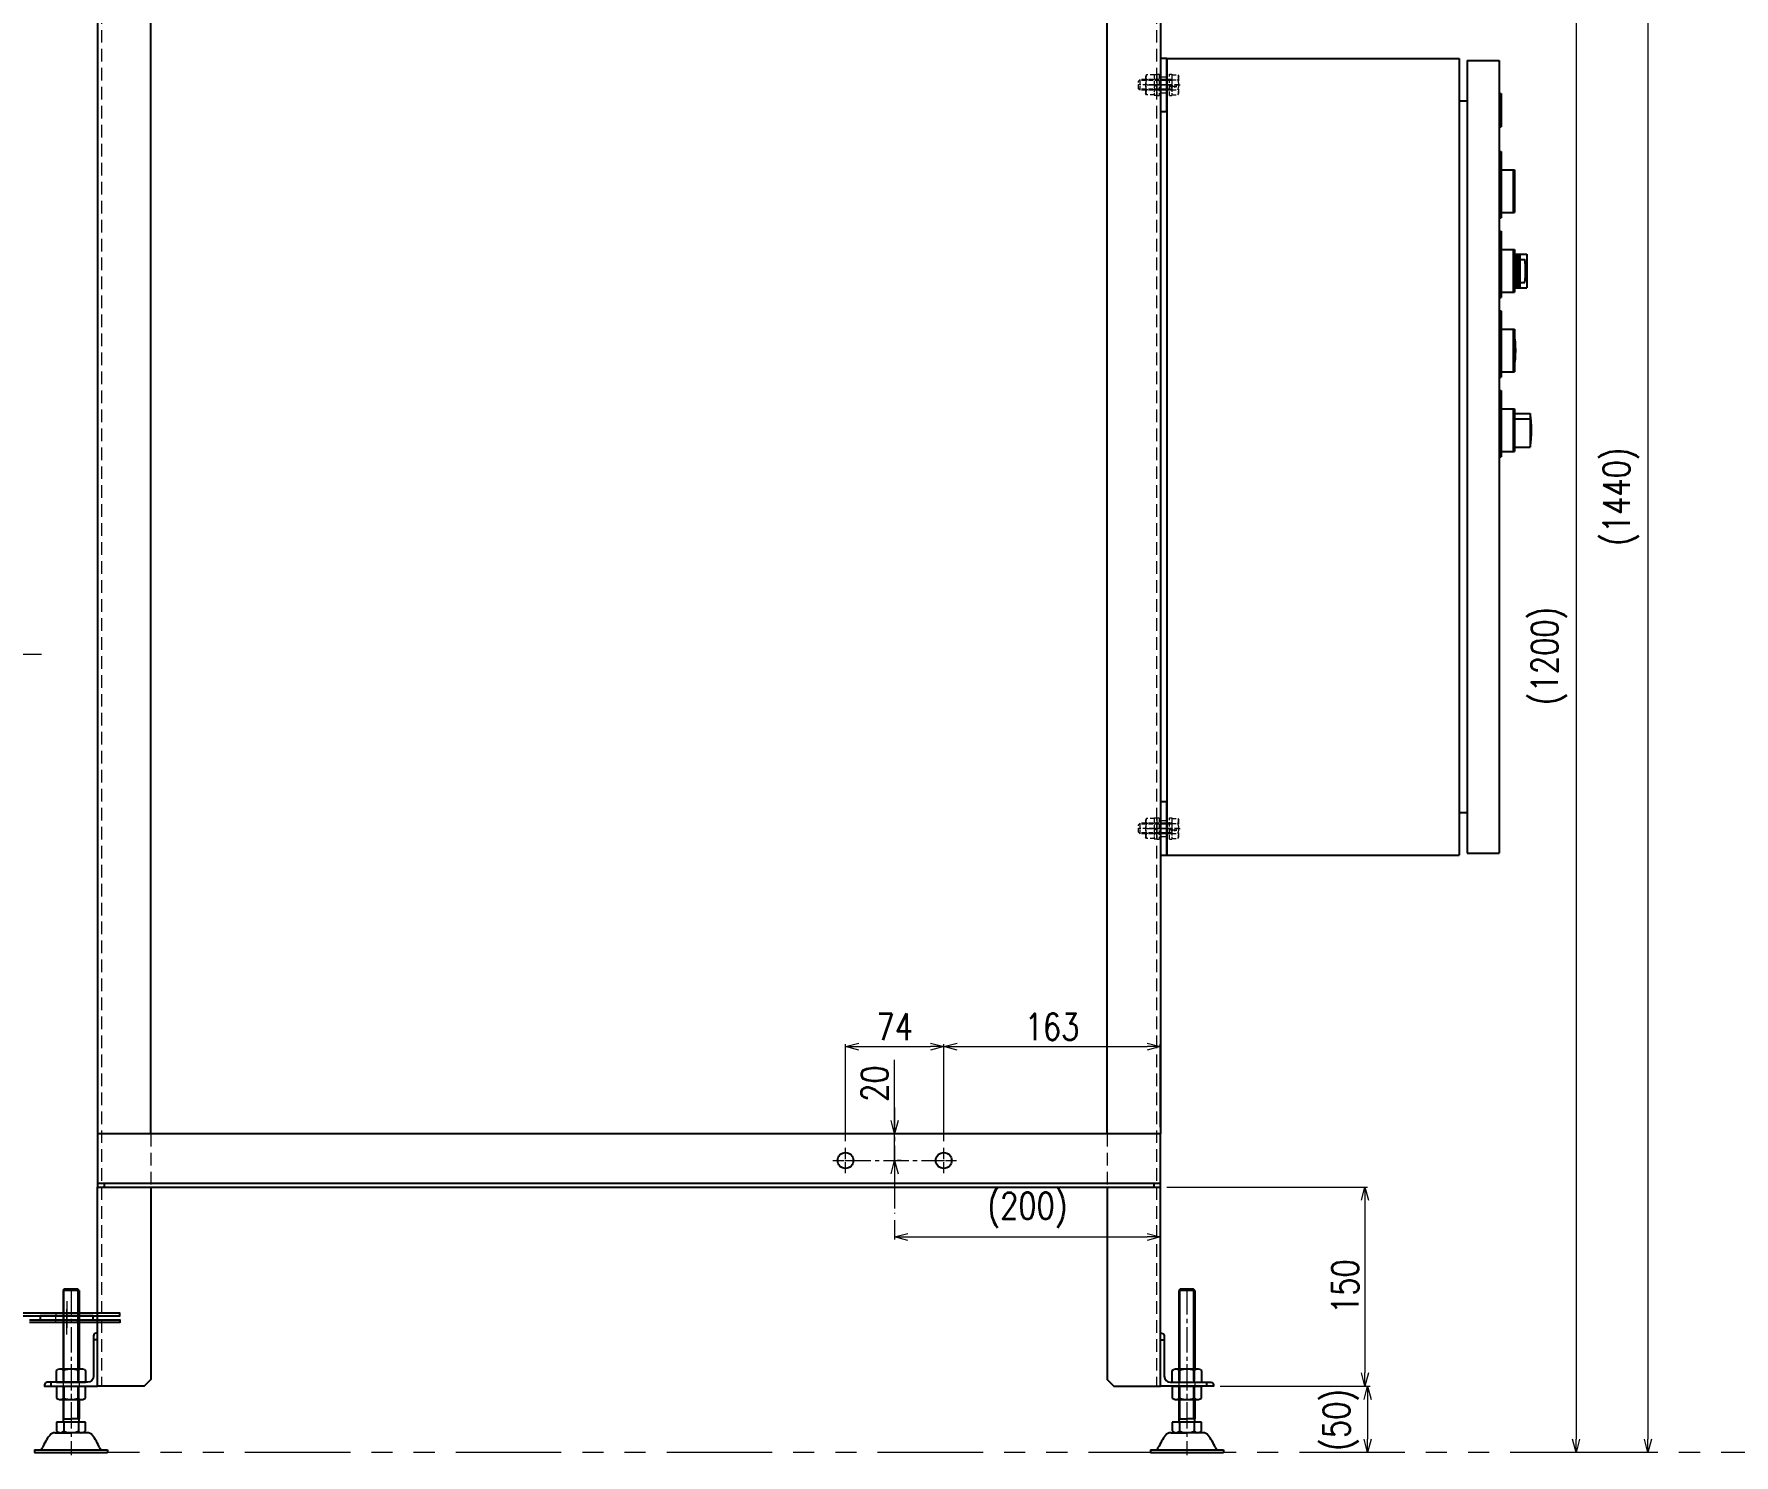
# Model space of a CAD drawing. Header units: millimetres. Extents: x 0 to 51411, y 0 to 16902.
# Drawn here: x 2880 to 4160, y 6054 to 7124 of the extents above; entities that cross this region are included whole.
import ezdxf

# ---------------------------------------------------------------- set-up
doc = ezdxf.new("R2010")
doc.units = ezdxf.units.MM
for name, pattern in [('CENTER2', [28.575, 19.05, -3.175, 3.175, -3.175]), ('HIDDEN2', [4.7625, 3.175, -1.5875]), ('PHANTOM2', [31.75, 15.875, -3.175, 3.175, -3.175, 3.175, -3.175])]:
    doc.linetypes.add(name, pattern=pattern)
for name, color, linetype, lineweight in [('01_外形線', 7, 'Continuous', 25), ('02_細線', 5, 'Continuous', 13), ('03_かくれ線', 6, 'HIDDEN2', 13), ('04_中心線', 1, 'CENTER2', 9), ('05_仮想線', 2, 'PHANTOM2', 13), ('07_寸法線', 3, 'Continuous', 9)]:
    doc.layers.add(name, color=color, linetype=linetype, lineweight=lineweight)
doc.styles.add('KSS_TXT', font='txt.shx', dxfattribs={"bigfont": 'extfont2.shx'})
doc.styles.add('寸法用', font='simplex.shx', dxfattribs={"width": 0.8, "bigfont": '@extfont2.shx'})
doc.dimstyles.new('機械製図用', dxfattribs={"dimtxt": 3.5, "dimasz": 3.5, "dimexe": 2, "dimexo": 0, "dimgap": 1.2, "dimtad": 1, "dimdsep": 46, "dimtxsty": '寸法用', "dimblk": 'OPEN30', "dimcen": 0, "dimclrd": 256, "dimclre": 256, "dimclrt": 7, "dimazin": 2, "dimtm": 1e-09, "dimtfac": 0.75, "dimtmove": 0, "dimatfit": 3, "dimldrblk": 'OPEN30', "dimfxl": 1, "dimlwd": -1, "dimlwe": -1, "dimarcsym": 0})

# ---------------------------------------------------------------- blocks, each defined once
blk = doc.blocks.new('*U474')
at = {"layer": '04_中心線', "color": 0, "linetype": 'CENTER2', "transparency": 16777216}
for p, q in [((-9.5, 0), (-1.2, 0)), ((0, 1.2), (0, 9.5)), ((1.2, 0), (9.5, 0)), ((0, -9.5), (0, -1.2))]:
    blk.add_line(p, q, dxfattribs=at)
at = {"layer": '04_中心線', "color": 0, "linetype": 'Continuous', "transparency": 16777216}
for p, q in [((-0.6, 0), (0.6, 0)), ((0, -0.6), (0, 0.6))]:
    blk.add_line(p, q, dxfattribs=at)
blk = doc.blocks.new('*U475')
at = {"layer": '04_中心線', "color": 0, "linetype": 'CENTER2', "transparency": 16777216}
for p, q in [((-9.5, 0), (-1.2, 0)), ((0, 1.2), (0, 9.5)), ((1.2, 0), (9.5, 0)), ((0, -9.5), (0, -1.2))]:
    blk.add_line(p, q, dxfattribs=at)
at = {"layer": '04_中心線', "color": 0, "linetype": 'Continuous', "transparency": 16777216}
for p, q in [((-0.6, 0), (0.6, 0)), ((0, -0.6), (0, 0.6))]:
    blk.add_line(p, q, dxfattribs=at)
blk = doc.blocks.new('_Open30')
at = {"color": 0, "linetype": 'ByBlock', "lineweight": -2}
for p, q in [((-1, 0.27), (0, 0)), ((0, 0), (-1, -0.27)), ((0, 0), (-1, 0))]:
    blk.add_line(p, q, dxfattribs=at)
blk = doc.blocks.new('*D488')
at = {"layer": '07_寸法線', "transparency": 16777216}
for p, q in [((3773.1, 6105.8), (3886.2, 6105.8)), ((3884.2, 6095.8), (3884.2, 6065.8)), ((3893.1, 6055.8), (3882.2, 6055.8))]:
    blk.add_line(p, q, dxfattribs=at)
at = {"layer": 'Defpoints', "color": 0, "transparency": 16777216}
for p in [(3768.1, 6105.8), (3884.2, 6055.8), (3898.1, 6055.8)]:
    blk.add_point(p, dxfattribs=at)
at = {"layer": '07_寸法線', "transparency": 16777216, "xscale": 10, "yscale": 10, "zscale": 10}
for p, rotation in [((3884.2, 6105.8), 90), ((3884.2, 6055.8), 270)]:
    blk.add_blockref('_Open30', p, dxfattribs=dict(at, rotation=rotation))
at = {"layer": '07_寸法線', "transparency": 16777216, "insert": (3864, 6080.5), "char_height": 20, "attachment_point": 5, "rotation": 90, "style": '寸法用'}
blk.add_mtext('(50)', dxfattribs=at)
blk = doc.blocks.new('*D489')
at = {"layer": '07_寸法線', "transparency": 16777216}
for p, q in [((3728.1, 7495.8), (4097.2, 7495.8)), ((4095.2, 7485.8), (4095.2, 6065.8)), ((4100.2, 6055.8), (4097.2, 6055.8))]:
    blk.add_line(p, q, dxfattribs=at)
at = {"layer": 'Defpoints', "color": 0, "transparency": 16777216}
for p in [(3723.1, 7495.8), (4095.2, 6055.8), (4095.2, 6055.8)]:
    blk.add_point(p, dxfattribs=at)
at = {"layer": '07_寸法線', "transparency": 16777216, "xscale": 10, "yscale": 10, "zscale": 10}
for p, rotation in [((4095.2, 7495.8), 90), ((4095.2, 6055.8), 270)]:
    blk.add_blockref('_Open30', p, dxfattribs=dict(at, rotation=rotation))
at = {"layer": '07_寸法線', "transparency": 16777216, "insert": (4074.9, 6775.8), "char_height": 20, "attachment_point": 5, "rotation": 90, "style": '寸法用'}
blk.add_mtext('(1440)', dxfattribs=at)
blk = doc.blocks.new('*D490')
at = {"layer": '07_寸法線', "transparency": 16777216}
for p, q in [((3565.1, 6290.3), (3565.1, 6363.5)), ((3575.1, 6361.5), (3718.1, 6361.5)), ((3728.1, 6300.8), (3728.1, 6363.5))]:
    blk.add_line(p, q, dxfattribs=at)
at = {"layer": 'Defpoints', "color": 0, "transparency": 16777216}
for p in [(3728.1, 6361.5), (3565.1, 6285.3), (3728.1, 6295.8)]:
    blk.add_point(p, dxfattribs=at)
at = {"layer": '07_寸法線', "transparency": 16777216, "xscale": 10, "yscale": 10, "zscale": 10, "rotation": 180}
blk.add_blockref('_Open30', (3565.1, 6361.5), dxfattribs=at)
at = {"layer": '07_寸法線', "transparency": 16777216, "xscale": 10, "yscale": 10, "zscale": 10}
blk.add_blockref('_Open30', (3728.1, 6361.5), dxfattribs=at)
at = {"layer": '07_寸法線', "transparency": 16777216, "insert": (3646.6, 6376.5), "char_height": 20, "attachment_point": 5, "style": '寸法用'}
blk.add_mtext('163', dxfattribs=at)
blk = doc.blocks.new('*D491')
at = {"layer": '07_寸法線', "transparency": 16777216}
for p, q in [((3491.1, 6290.3), (3491.1, 6363.5)), ((3501.1, 6361.5), (3555.1, 6361.5)), ((3565.1, 6290.3), (3565.1, 6363.5))]:
    blk.add_line(p, q, dxfattribs=at)
at = {"layer": 'Defpoints', "color": 0, "transparency": 16777216}
for p in [(3565.1, 6361.5), (3491.1, 6285.3), (3565.1, 6285.3)]:
    blk.add_point(p, dxfattribs=at)
at = {"layer": '07_寸法線', "transparency": 16777216, "xscale": 10, "yscale": 10, "zscale": 10, "rotation": 180}
blk.add_blockref('_Open30', (3491.1, 6361.5), dxfattribs=at)
at = {"layer": '07_寸法線', "transparency": 16777216, "xscale": 10, "yscale": 10, "zscale": 10}
blk.add_blockref('_Open30', (3565.1, 6361.5), dxfattribs=at)
at = {"layer": '07_寸法線', "transparency": 16777216, "insert": (3528.1, 6376.5), "char_height": 20, "attachment_point": 5, "style": '寸法用'}
blk.add_mtext('74', dxfattribs=at)
blk = doc.blocks.new('*D492')
at = {"layer": '07_寸法線', "transparency": 16777216}
for p, q in [((3528.1, 6230.8), (3528.1, 6216.2)), ((3728.1, 6194.1), (3728.1, 6220.2)), ((3538.1, 6218.2), (3718.1, 6218.2))]:
    blk.add_line(p, q, dxfattribs=at)
at = {"layer": 'Defpoints', "color": 0, "transparency": 16777216}
for p in [(3528.1, 6235.8), (3728.1, 6218.2), (3728.1, 6189.1)]:
    blk.add_point(p, dxfattribs=at)
at = {"layer": '07_寸法線', "transparency": 16777216, "xscale": 10, "yscale": 10, "zscale": 10, "rotation": 180}
blk.add_blockref('_Open30', (3528.1, 6218.2), dxfattribs=at)
at = {"layer": '07_寸法線', "transparency": 16777216, "xscale": 10, "yscale": 10, "zscale": 10}
blk.add_blockref('_Open30', (3728.1, 6218.2), dxfattribs=at)
at = {"layer": '07_寸法線', "transparency": 16777216, "insert": (3628.1, 6238.4), "char_height": 20, "attachment_point": 5, "style": '寸法用'}
blk.add_mtext('(200)', dxfattribs=at)
blk = doc.blocks.new('*D494')
at = {"layer": '07_寸法線', "transparency": 16777216}
for p, q in [((3528.1, 6305.8), (3528.1, 6351.7)), ((3528.1, 6275.8), (3528.1, 6295.8)), ((3533.1, 6295.8), (3530.1, 6295.8)), ((3533.1, 6275.8), (3530.1, 6275.8)), ((3528.1, 6265.8), (3528.1, 6255.8))]:
    blk.add_line(p, q, dxfattribs=at)
at = {"layer": 'Defpoints', "color": 0, "transparency": 16777216}
for p in [(3528.1, 6295.8), (3528.1, 6295.8), (3528.1, 6275.8)]:
    blk.add_point(p, dxfattribs=at)
at = {"layer": '07_寸法線', "transparency": 16777216, "xscale": 10, "yscale": 10, "zscale": 10}
for p, rotation in [((3528.1, 6295.8), 270), ((3528.1, 6275.8), 90)]:
    blk.add_blockref('_Open30', p, dxfattribs=dict(at, rotation=rotation))
at = {"layer": '07_寸法線', "transparency": 16777216, "insert": (3513.1, 6333.7), "char_height": 20, "attachment_point": 5, "rotation": 90, "style": '寸法用'}
blk.add_mtext('20', dxfattribs=at)
blk = doc.blocks.new('*D495')
at = {"layer": '07_寸法線', "transparency": 16777216}
for p, q in [((3773.1, 7255.8), (4043.1, 7255.8)), ((4041.1, 7245.8), (4041.1, 6065.8)), ((4090.2, 6055.8), (4039.1, 6055.8))]:
    blk.add_line(p, q, dxfattribs=at)
at = {"layer": 'Defpoints', "color": 0, "transparency": 16777216}
for p in [(3768.1, 7255.8), (4041.1, 6055.8), (4095.2, 6055.8)]:
    blk.add_point(p, dxfattribs=at)
at = {"layer": '07_寸法線', "transparency": 16777216, "xscale": 10, "yscale": 10, "zscale": 10}
for p, rotation in [((4041.1, 7255.8), 90), ((4041.1, 6055.8), 270)]:
    blk.add_blockref('_Open30', p, dxfattribs=dict(at, rotation=rotation))
at = {"layer": '07_寸法線', "transparency": 16777216, "insert": (4020.8, 6655.8), "char_height": 20, "attachment_point": 5, "rotation": 90, "style": '寸法用'}
blk.add_mtext('(1200)', dxfattribs=at)
blk = doc.blocks.new('*D486')
at = {"layer": '07_寸法線', "transparency": 16777216}
for p, q in [((3733.1, 6255.8), (3884.2, 6255.8)), ((3882.2, 6245.8), (3882.2, 6115.8)), ((3773.1, 6105.8), (3884.2, 6105.8))]:
    blk.add_line(p, q, dxfattribs=at)
at = {"layer": 'Defpoints', "color": 0, "transparency": 16777216}
for p in [(3728.1, 6255.8), (3768.1, 6105.8), (3882.2, 6105.8)]:
    blk.add_point(p, dxfattribs=at)
at = {"layer": '07_寸法線', "transparency": 16777216, "xscale": 10, "yscale": 10, "zscale": 10}
for p, rotation in [((3882.2, 6255.8), 90), ((3882.2, 6105.8), 270)]:
    blk.add_blockref('_Open30', p, dxfattribs=dict(at, rotation=rotation))
at = {"layer": '07_寸法線', "transparency": 16777216, "insert": (3867.2, 6180.8), "char_height": 20, "attachment_point": 5, "rotation": 90, "style": '寸法用'}
blk.add_mtext('150', dxfattribs=at)

msp = doc.modelspace()

# ---------------------------------------------------------------- linework, layer by layer
at = {"layer": '01_外形線'}
for p, q in [((3733.139, 7105.766), (3733.139, 6505.766)), ((3733.139, 7105.766), (3953.139, 7105.766)), ((3953.139, 7105.766), (3953.139, 6505.766)), ((3959.139, 7104.266), (3959.139, 6507.266)), ((3959.139, 7104.266), (3983.139, 7104.266)), ((3983.139, 7104.266), (3983.139, 6507.266)), ((3983.139, 7079.266), (3984.639, 7079.266)), ((3984.639, 7079.266), (3984.639, 7054.266)), ((3953.139, 7073.766), (3959.139, 7073.766)), ((3983.139, 7054.266), (3984.639, 7054.266)), ((3983.139, 7035.766), (3984.639, 7035.766)), ((3984.639, 7035.766), (3984.639, 6985.766)), ((3984.639, 7021.766), (3994.639, 7021.766)), ((3993.639, 7021.766), (3993.639, 6989.766)), ((3994.639, 7021.766), (3994.639, 6989.766)), ((3984.639, 6989.766), (3994.639, 6989.766)), ((3983.139, 6985.766), (3984.639, 6985.766)), ((3983.139, 6975.766), (3984.639, 6975.766)), ((3984.639, 6975.766), (3984.639, 6925.766)), ((3984.639, 6961.766), (3994.639, 6961.766)), ((3993.639, 6961.766), (3993.639, 6929.766)), ((3994.639, 6961.766), (3994.639, 6929.766)), ((3994.639, 6958.453), (4004.146, 6958.453)), ((3995.639, 6958.453), (3995.639, 6933.078)), ((3996.639, 6958.453), (3996.639, 6933.078)), ((3997.639, 6958.453), (3997.639, 6933.078)), ((3998.639, 6958.453), (3998.639, 6933.078)), ((3999.139, 6954.438), (4002.601, 6954.438)), ((4004.146, 6958.453), (4004.146, 6933.078)), ((3999.139, 6937.093), (4002.601, 6937.093)), ((3983.139, 6925.766), (3984.639, 6925.766)), ((3984.639, 6929.766), (3994.639, 6929.766)), ((3994.639, 6933.078), (4004.146, 6933.078)), ((3983.139, 6915.766), (3984.639, 6915.766)), ((3984.639, 6915.766), (3984.639, 6865.766)), ((3984.639, 6901.766), (3994.639, 6901.766)), ((3993.639, 6901.766), (3993.639, 6869.766)), ((3994.639, 6901.766), (3994.639, 6869.766)), ((3983.139, 6865.766), (3984.639, 6865.766)), ((3984.639, 6869.766), (3994.639, 6869.766)), ((3983.139, 6855.766), (3984.639, 6855.766)), ((3984.639, 6855.766), (3984.639, 6805.766)), ((3984.639, 6841.766), (3994.639, 6841.766)), ((3993.639, 6841.766), (3993.639, 6809.766)), ((3994.639, 6841.766), (3994.639, 6809.766)), ((3994.639, 6838.453), (4006.639, 6838.453)), ((3994.639, 6834.438), (4006.639, 6834.438)), ((4006.639, 6838.453), (4006.639, 6813.078)), ((3984.639, 6809.766), (3994.639, 6809.766)), ((3994.639, 6813.078), (4006.639, 6813.078)), ((3983.139, 6805.766), (3984.639, 6805.766)), ((3953.139, 6537.766), (3959.139, 6537.766)), ((3733.139, 6505.766), (3953.139, 6505.766)), ((3959.139, 6507.266), (3983.139, 6507.266)), ((2928.139, 6258.762), (3728.139, 6258.762)), ((2933.139, 6258.762), (2933.139, 6255.762)), ((3723.139, 6258.762), (3723.139, 6255.762)), ((2928.139, 6140.762), (2925.139, 6140.762)), ((3728.139, 6140.762), (3731.139, 6140.762)), ((2893.139, 6105.762), (2893.139, 6108.762)), ((3763.139, 6105.762), (3763.139, 6108.762))]:
    msp.add_line(p, q, dxfattribs=at)
for points in [[(2968.139, 6295.762), (2968.139, 7455.762), (2928.139, 7455.762), (2928.139, 6295.762)], [(3688.139, 6295.762), (3688.139, 7455.762), (3728.139, 7455.762), (3728.139, 6295.762)], [(2968.139, 6255.762), (2968.139, 6110.762), (2963.139, 6105.762), (2928.139, 6105.762), (2928.139, 6255.762)], [(3688.139, 6255.762), (3688.139, 6110.762), (3693.139, 6105.762), (3728.139, 6105.762), (3728.139, 6255.762)], [(2903.086, 6178.76), (2902.139, 6177.813)], [(2914.139, 6177.813), (2902.139, 6177.813)], [(2902.139, 6177.813), (2902.139, 6118.762)], [(2913.192, 6178.76), (2903.086, 6178.76)], [(2914.139, 6177.813), (2913.192, 6178.76)], [(2914.139, 6177.813), (2914.139, 6118.762)], [(3743.086, 6178.76), (3742.139, 6177.813)], [(3754.139, 6177.813), (3742.139, 6177.813)], [(3742.139, 6177.813), (3742.139, 6118.762)], [(3753.192, 6178.76), (3743.086, 6178.76)], [(3754.139, 6177.813), (3753.192, 6178.76)], [(3754.139, 6177.813), (3754.139, 6118.762)], [(2876.972, 6155.762), (2944.906, 6155.762), (2944.906, 6153.762), (2876.972, 6153.762)], [(2897.139, 6117.662), (2898.196, 6118.272)], [(2897.139, 6108.762), (2897.139, 6117.662)], [(2900.025, 6118.762), (2916.254, 6118.762)], [(2902.639, 6108.762), (2902.639, 6117.662)], [(2913.639, 6108.762), (2913.639, 6117.662)], [(2918.083, 6118.272), (2919.139, 6117.662)], [(2919.139, 6117.662), (2919.139, 6108.762)], [(3737.139, 6117.662), (3738.196, 6118.272)], [(3737.139, 6108.762), (3737.139, 6117.662)], [(3740.025, 6118.762), (3756.254, 6118.762)], [(3742.639, 6108.762), (3742.639, 6117.662)], [(3753.639, 6108.762), (3753.639, 6117.662)], [(3758.083, 6118.272), (3759.139, 6117.662)], [(3759.139, 6117.662), (3759.139, 6108.762)], [(2897.138, 6105.762), (2897.138, 6096.862)], [(2897.138, 6105.762), (2919.138, 6105.762)], [(2897.139, 6108.762), (2919.139, 6108.762)], [(2902.638, 6105.762), (2902.638, 6096.862)], [(2913.638, 6105.762), (2913.638, 6096.862)], [(2919.138, 6096.862), (2919.138, 6105.762)], [(3737.138, 6105.762), (3737.138, 6096.862)], [(3737.138, 6105.762), (3759.138, 6105.762)], [(3737.139, 6108.762), (3759.139, 6108.762)], [(3742.638, 6105.762), (3742.638, 6096.862)], [(3753.638, 6105.762), (3753.638, 6096.862)], [(3759.138, 6096.862), (3759.138, 6105.762)], [(2897.138, 6096.862), (2898.195, 6096.252)], [(2900.024, 6095.762), (2916.253, 6095.762)], [(2902.139, 6095.762), (2902.139, 6081.26)], [(2914.139, 6095.762), (2914.139, 6081.26)], [(2918.082, 6096.252), (2919.138, 6096.862)], [(3737.138, 6096.862), (3738.195, 6096.252)], [(3740.024, 6095.762), (3756.253, 6095.762)], [(3742.139, 6095.762), (3742.139, 6081.26)], [(3754.139, 6095.762), (3754.139, 6081.26)], [(3758.082, 6096.252), (3759.138, 6096.862)], [(2919.139, 6078.76), (2897.139, 6078.76)], [(2897.139, 6078.76), (2897.139, 6071.86)], [(2902.139, 6081.26), (2902.139, 6079.26)], [(2902.639, 6078.76), (2902.639, 6071.86)], [(2903.086, 6081.26), (2908.139, 6081.26)], [(2913.192, 6081.26), (2908.139, 6081.26)], [(2913.639, 6078.76), (2913.639, 6071.86)], [(2914.139, 6079.26), (2914.139, 6081.26)], [(2919.139, 6071.86), (2919.139, 6078.76)], [(3759.139, 6078.76), (3737.139, 6078.76)], [(3737.139, 6078.76), (3737.139, 6071.86)], [(3742.139, 6081.26), (3742.139, 6079.26)], [(3742.639, 6078.76), (3742.639, 6071.86)], [(3743.086, 6081.26), (3748.139, 6081.26)], [(3753.192, 6081.26), (3748.139, 6081.26)], [(3753.639, 6078.76), (3753.639, 6071.86)], [(3754.139, 6079.26), (3754.139, 6081.26)], [(3759.139, 6071.86), (3759.139, 6078.76)], [(2896.064, 6070.76), (2908.139, 6070.76)], [(2897.139, 6071.86), (2898.196, 6071.25)], [(2916.254, 6070.76), (2900.359, 6070.775)], [(2920.214, 6070.76), (2908.139, 6070.76)], [(2918.083, 6071.25), (2919.139, 6071.86)], [(3736.064, 6070.76), (3748.139, 6070.76)], [(3737.139, 6071.86), (3738.196, 6071.25)], [(3756.254, 6070.76), (3740.359, 6070.775)], [(3760.214, 6070.76), (3748.139, 6070.76)], [(3758.083, 6071.25), (3759.139, 6071.86)], [(2880.639, 6057.762), (2880.639, 6055.762)], [(2880.639, 6057.762), (2935.639, 6057.762)], [(2880.639, 6055.762), (2935.639, 6055.762)], [(2935.639, 6057.762), (2935.639, 6055.762)], [(3720.639, 6057.762), (3720.639, 6055.762)], [(3720.639, 6057.762), (3775.639, 6057.762)], [(3720.639, 6055.762), (3775.639, 6055.762)], [(3775.639, 6057.762), (3775.639, 6055.762)]]:
    msp.add_lwpolyline(points, dxfattribs=at)
for points in [[(3733.139, 7065.766), (3733.139, 7105.766), (3728.139, 7105.766), (3728.139, 7065.766)], [(3733.139, 6505.766), (3733.139, 6545.766), (3728.139, 6545.766), (3728.139, 6505.766)], [(2928.139, 6255.762), (3728.139, 6255.762), (3728.139, 6295.762), (2928.139, 6295.762)], [(2780.117, 6158.762), (2944.899, 6158.762), (2944.899, 6160.762), (2780.117, 6160.762)], [(2884.906, 6158.762), (2884.906, 6155.762), (2924.906, 6155.762), (2924.906, 6158.762)]]:
    msp.add_lwpolyline(points, close=True, dxfattribs=at)
for points in [[(2928.139, 6145.762), (2927.139, 6145.762, 0.41421356), (2925.139, 6143.762), (2925.139, 6113.262, -0.41421356), (2920.639, 6108.762), (2890.139, 6108.762, 0.41421356), (2888.139, 6106.762), (2888.139, 6105.762), (2928.139, 6105.762)], [(3728.139, 6145.762), (3729.139, 6145.762, -0.41421356), (3731.139, 6143.762), (3731.139, 6113.262, 0.41421356), (3735.639, 6108.762), (3766.139, 6108.762, -0.41421356), (3768.139, 6106.762), (3768.139, 6105.762), (3728.139, 6105.762)]]:
    msp.add_lwpolyline(points, format="xyb", close=True, dxfattribs=at)
for points in [[(2902.639, 6117.662, 0.34253647), (2898.196, 6118.272)], [(2913.639, 6117.662, 0.20000001), (2902.639, 6117.662)], [(2918.083, 6118.272, 0.3425365), (2913.639, 6117.662)], [(3742.639, 6117.662, 0.34253647), (3738.196, 6118.272)], [(3753.639, 6117.662, 0.20000001), (3742.639, 6117.662)], [(3758.083, 6118.272, 0.3425365), (3753.639, 6117.662)], [(2898.195, 6096.252, 0.34253647), (2902.638, 6096.862)], [(2902.638, 6096.862, 0.20000001), (2913.638, 6096.862)], [(2913.638, 6096.862, 0.3425365), (2918.082, 6096.252)], [(3738.195, 6096.252, 0.34253647), (3742.638, 6096.862)], [(3742.638, 6096.862, 0.20000001), (3753.638, 6096.862)], [(3753.638, 6096.862, 0.3425365), (3758.082, 6096.252)], [(2901.639, 6078.76, 0.41421356), (2902.139, 6079.26)], [(2914.139, 6079.26, 0.41421356), (2914.639, 6078.76)], [(3741.639, 6078.76, 0.41421356), (3742.139, 6079.26)], [(3754.139, 6079.26, 0.41421356), (3754.639, 6078.76)], [(2892.058, 6068.752, 0.053788), (2886.598, 6059.519)], [(2896.064, 6070.76, 0.23659961), (2892.058, 6068.752)], [(2898.196, 6071.25, 0.34253647), (2902.639, 6071.86)], [(2902.639, 6071.86, 0.20000001), (2913.639, 6071.86)], [(2913.639, 6071.86, 0.3425365), (2918.083, 6071.25)], [(2924.22, 6068.752, 0.23659961), (2920.214, 6070.76)], [(2929.68, 6059.519, 0.053788), (2924.22, 6068.752)], [(3732.058, 6068.752, 0.053788), (3726.598, 6059.519)], [(3736.064, 6070.76, 0.23659961), (3732.058, 6068.752)], [(3738.196, 6071.25, 0.34253647), (3742.639, 6071.86)], [(3742.639, 6071.86, 0.20000001), (3753.639, 6071.86)], [(3753.639, 6071.86, 0.3425365), (3758.083, 6071.25)], [(3764.22, 6068.752, 0.23659961), (3760.214, 6070.76)], [(3769.68, 6059.519, 0.053788), (3764.22, 6068.752)], [(2883.867, 6057.76, 0.29413079), (2886.598, 6059.519)], [(2929.68, 6059.519, 0.29413079), (2932.411, 6057.76)], [(3723.867, 6057.76, 0.29413079), (3726.598, 6059.519)], [(3769.68, 6059.519, 0.29413079), (3772.411, 6057.76)]]:
    msp.add_lwpolyline(points, format="xyb", dxfattribs=at)
for centre in [(3491.139, 6275.762), (3565.139, 6275.762)]:
    msp.add_circle(centre, 6, dxfattribs=at)
for centre, start, end in [((3922.074, 6945.766), 353.852779, 6.147221), ((3914.647, 6885.766), 350.987107, 9.012893), ((3926.647, 6825.766), 350.987107, 9.012893)]:
    msp.add_arc(centre, 80.992, start, end, dxfattribs=at)
at = {"layer": '02_細線'}
for points in [[(2903.086, 6118.762), (2903.086, 6178.76)], [(2913.192, 6118.762), (2913.192, 6178.76)], [(3743.086, 6118.762), (3743.086, 6178.76)], [(3753.192, 6118.762), (3753.192, 6178.76)], [(2903.086, 6081.26), (2903.086, 6095.762)], [(2913.192, 6081.26), (2913.192, 6095.762)], [(3743.086, 6081.26), (3743.086, 6095.762)], [(3753.192, 6081.26), (3753.192, 6095.762)], [(2903.086, 6081.26), (2902.139, 6079.615)], [(2913.192, 6081.26), (2914.139, 6079.615)], [(3743.086, 6081.26), (3742.139, 6079.615)], [(3753.192, 6081.26), (3754.139, 6079.615)]]:
    msp.add_lwpolyline(points, dxfattribs=at)
at = {"layer": '03_かくれ線', "ltscale": 3}
for p, q in [((2931.139, 7455.762), (2931.139, 6105.762)), ((3725.139, 7455.762), (3725.139, 6105.762)), ((3728.139, 7091.766), (3733.139, 7091.766)), ((3728.139, 7079.766), (3733.139, 7079.766)), ((3728.139, 6531.766), (3733.139, 6531.766)), ((3728.139, 6519.766), (3733.139, 6519.766)), ((2928.139, 6295.762), (2928.139, 6255.762)), ((2968.139, 6295.762), (2968.139, 6255.762)), ((3688.139, 6295.762), (3688.139, 6255.762)), ((3728.139, 6295.762), (3728.139, 6255.762)), ((2896.406, 6158.762), (2896.406, 6155.762)), ((2896.699, 6160.762), (2896.699, 6158.762)), ((2896.706, 6153.762), (2896.706, 6155.762)), ((2913.099, 6160.762), (2913.099, 6158.762)), ((2913.106, 6153.762), (2913.106, 6155.762)), ((2913.406, 6158.762), (2913.406, 6155.762)), ((2902.139, 6108.762), (2902.139, 6105.762)), ((2914.139, 6108.762), (2914.139, 6105.762)), ((3742.139, 6108.762), (3742.139, 6105.762)), ((3754.139, 6108.762), (3754.139, 6105.762))]:
    msp.add_line(p, q, dxfattribs=at)
at = {"layer": '03_かくれ線'}
for p, q in [((3712.96, 7089.766), (3712.06, 7088.866)), ((3712.96, 7081.766), (3712.96, 7089.766)), ((3717.06, 7089.766), (3712.96, 7089.766)), ((3717.785, 7093.271), (3717.06, 7092.016)), ((3717.06, 7092.016), (3717.06, 7079.516)), ((3736.76, 7089.766), (3717.06, 7089.766)), ((3723.56, 7093.271), (3717.785, 7093.271)), ((3723.56, 7093.466), (3723.56, 7085.438)), ((3725.56, 7093.466), (3723.56, 7093.466)), ((3723.56, 7093.271), (3723.56, 7078.26)), ((3725.56, 7077.766), (3725.56, 7093.766)), ((3725.56, 7093.766), (3727.16, 7093.766)), ((3725.56, 7093.466), (3725.56, 7086.166)), ((3727.16, 7093.766), (3727.16, 7077.766)), ((3735.16, 7077.766), (3735.16, 7093.766)), ((3735.16, 7093.766), (3736.76, 7093.766)), ((3736.76, 7093.766), (3736.76, 7077.766)), ((3736.76, 7093.271), (3736.76, 7078.26)), ((3736.76, 7093.271), (3741.364, 7093.271)), ((3741.364, 7093.271), (3742.06, 7092.066)), ((3742.06, 7079.466), (3742.06, 7092.066)), ((3712.06, 7088.866), (3711.76, 7088.566)), ((3711.76, 7082.966), (3711.76, 7088.566)), ((3742.06, 7085.766), (3711.76, 7085.766)), ((3712.06, 7082.666), (3711.76, 7082.966)), ((3712.96, 7081.766), (3712.06, 7082.666)), ((3717.06, 7089.016), (3712.21, 7089.016)), ((3717.06, 7082.516), (3712.21, 7082.516)), ((3717.06, 7081.766), (3712.96, 7081.766)), ((3736.76, 7089.016), (3717.06, 7089.016)), ((3736.76, 7082.516), (3717.06, 7082.516)), ((3736.76, 7081.766), (3717.06, 7081.766)), ((3717.785, 7078.26), (3717.06, 7079.516)), ((3723.56, 7089.518), (3717.785, 7089.518)), ((3723.56, 7082.013), (3717.785, 7082.013)), ((3723.56, 7078.26), (3717.785, 7078.26)), ((3725.56, 7086.166), (3723.56, 7085.438)), ((3725.56, 7085.366), (3723.56, 7084.638)), ((3723.56, 7084.638), (3723.56, 7078.066)), ((3723.56, 7078.066), (3725.56, 7078.066)), ((3725.56, 7085.366), (3725.56, 7078.066)), ((3725.56, 7077.766), (3727.16, 7077.766)), ((3735.16, 7077.766), (3736.76, 7077.766)), ((3736.76, 7089.518), (3741.364, 7089.518)), ((3736.76, 7082.013), (3741.364, 7082.013)), ((3736.76, 7078.26), (3741.364, 7078.26)), ((3741.364, 7078.26), (3742.06, 7079.466)), ((3712.06, 6528.866), (3711.76, 6528.566)), ((3711.76, 6522.966), (3711.76, 6528.566)), ((3712.96, 6529.766), (3712.06, 6528.866)), ((3717.06, 6529.016), (3712.21, 6529.016)), ((3712.96, 6521.766), (3712.96, 6529.766)), ((3717.06, 6529.766), (3712.96, 6529.766)), ((3717.785, 6533.271), (3717.06, 6532.016)), ((3717.06, 6532.016), (3717.06, 6519.516)), ((3736.76, 6529.766), (3717.06, 6529.766)), ((3736.76, 6529.016), (3717.06, 6529.016)), ((3723.56, 6533.271), (3717.785, 6533.271)), ((3723.56, 6529.518), (3717.785, 6529.518)), ((3723.56, 6533.466), (3723.56, 6525.438)), ((3725.56, 6533.466), (3723.56, 6533.466)), ((3723.56, 6533.271), (3723.56, 6518.26)), ((3725.56, 6517.766), (3725.56, 6533.766)), ((3725.56, 6533.766), (3727.16, 6533.766)), ((3725.56, 6533.466), (3725.56, 6526.166)), ((3727.16, 6533.766), (3727.16, 6517.766)), ((3735.16, 6517.766), (3735.16, 6533.766)), ((3735.16, 6533.766), (3736.76, 6533.766)), ((3736.76, 6533.766), (3736.76, 6517.766)), ((3736.76, 6533.271), (3736.76, 6518.26)), ((3736.76, 6533.271), (3741.364, 6533.271)), ((3736.76, 6529.518), (3741.364, 6529.518)), ((3741.364, 6533.271), (3742.06, 6532.066)), ((3742.06, 6519.466), (3742.06, 6532.066)), ((3742.06, 6525.766), (3711.76, 6525.766)), ((3712.06, 6522.666), (3711.76, 6522.966)), ((3712.96, 6521.766), (3712.06, 6522.666)), ((3717.06, 6522.516), (3712.21, 6522.516)), ((3717.06, 6521.766), (3712.96, 6521.766)), ((3736.76, 6522.516), (3717.06, 6522.516)), ((3736.76, 6521.766), (3717.06, 6521.766)), ((3717.785, 6518.26), (3717.06, 6519.516)), ((3723.56, 6522.013), (3717.785, 6522.013)), ((3723.56, 6518.26), (3717.785, 6518.26)), ((3725.56, 6526.166), (3723.56, 6525.438)), ((3725.56, 6525.366), (3723.56, 6524.638)), ((3723.56, 6524.638), (3723.56, 6518.066)), ((3723.56, 6518.066), (3725.56, 6518.066)), ((3725.56, 6525.366), (3725.56, 6518.066)), ((3725.56, 6517.766), (3727.16, 6517.766)), ((3735.16, 6517.766), (3736.76, 6517.766)), ((3736.76, 6522.013), (3741.364, 6522.013)), ((3736.76, 6518.26), (3741.364, 6518.26)), ((3741.364, 6518.26), (3742.06, 6519.466))]:
    msp.add_line(p, q, dxfattribs=at)
at = {"layer": '03_かくれ線', "ltscale": 3}
for points in [[(2902.139, 6095.762), (2902.139, 6118.762)], [(2903.086, 6095.762), (2903.086, 6118.762)], [(2913.192, 6095.762), (2913.192, 6118.762)], [(2914.139, 6095.762), (2914.139, 6118.762)], [(3742.139, 6095.762), (3742.139, 6118.762)], [(3743.086, 6095.762), (3743.086, 6118.762)], [(3753.192, 6095.762), (3753.192, 6118.762)], [(3754.139, 6095.762), (3754.139, 6118.762)]]:
    msp.add_lwpolyline(points, dxfattribs=at)
at = {"layer": '03_かくれ線'}
for centre, radius, start, end in [((3721.035, 7091.395), 3.753, 150.000011, 209.999989), ((3738.114, 7091.395), 3.753, 330.000009, 29.999991), ((3727.136, 7085.766), 10.077, 158.134607, 201.865393), ((3721.035, 7080.136), 3.753, 150.000011, 209.999989), ((3731.595, 7085.766), 10.465, 338.985578, 21.014422), ((3738.114, 7080.136), 3.753, 330.000009, 29.999991), ((3727.136, 6525.766), 10.077, 158.134607, 201.865393), ((3721.035, 6531.395), 3.753, 150.000011, 209.999989), ((3738.114, 6531.395), 3.753, 330.000009, 29.999991), ((3731.595, 6525.766), 10.465, 338.985578, 21.014422), ((3721.035, 6520.136), 3.753, 150.000011, 209.999989), ((3738.114, 6520.136), 3.753, 330.000009, 29.999991)]:
    msp.add_arc(centre, radius, start, end, dxfattribs=at)
at = {"layer": '04_中心線'}
for p, q in [((3718.139, 7085.766), (3743.139, 7085.766)), ((2885.908, 6656.762), (1962.67, 6656.762)), ((3718.139, 6525.766), (3743.139, 6525.766)), ((3528.139, 6315.762), (3528.139, 6235.762)), ((3491.139, 6275.762), (3565.139, 6275.762)), ((2904.899, 6169.762), (2904.899, 6149.762)), ((2904.906, 6144.762), (2904.906, 6164.762)), ((2904.906, 6164.762), (2904.906, 6149.762)), ((2908.139, 6122.262), (2908.139, 6092.262)), ((3748.139, 6122.262), (3748.139, 6092.262))]:
    msp.add_line(p, q, dxfattribs=at)
for points in [[(2908.139, 6178.76), (2908.139, 6053.968)], [(3748.139, 6178.76), (3748.139, 6053.968)]]:
    msp.add_lwpolyline(points, dxfattribs=at)
at = {"layer": '05_仮想線', "ltscale": 5}
msp.add_line((7087.165, 6055.762), (1762.192, 6055.762), dxfattribs=at)

# ---------------------------------------------------------------- block references
at = {"layer": '04_中心線', "linetype": 'CENTER2'}
for name, p in [('*U475', (3491.139, 6275.762)), ('*U474', (3565.139, 6275.762))]:
    msp.add_blockref(name, p, dxfattribs=at)

# ---------------------------------------------------------------- texts
at = {"layer": '03_かくれ線', "style": 'KSS_TXT'}
for p in [(3740.584, 7085.085), (3740.584, 6525.085)]:
    msp.add_text('M8-25', height=1, rotation=180, dxfattribs=at).set_placement(p)

# ---------------------------------------------------------------- dimensions: what is measured, and where the dimension line sits
at = {"layer": '07_寸法線'}
for base, p1, picture, middle in [((4095.174, 6055.762), (3723.139, 7495.762), '*D489', (4074.936, 6775.762)), ((4041.079, 6055.762), (3768.139, 7255.762), '*D495', (4020.841, 6655.762))]:
    dim = msp.add_linear_dim(base=base, p1=p1, p2=(4095.174, 6055.762), angle=90, text='(<>)', dimstyle='機械製図用', override={"dimtxt": 20, "dimasz": 10, "dimexo": 5, "dimgap": 5, "dimclrd": 256, "dimclre": 256, "dimclrt": 256}, dxfattribs=at)
    dim.commit()
    dim.dimension.update_dxf_attribs({"geometry": picture, "text_midpoint": middle})
for base, p1, p2, picture, middle in [((3565.139, 6361.486), (3491.139, 6285.262), (3565.139, 6285.262), '*D491', (3528.139, 6376.486)), ((3728.139, 6361.486), (3565.139, 6285.262), (3728.139, 6295.762), '*D490', (3646.639, 6376.486))]:
    dim = msp.add_linear_dim(base=base, p1=p1, p2=p2, dimstyle='機械製図用', override={"dimtxt": 20, "dimasz": 10, "dimexo": 5, "dimgap": 5, "dimclrd": 256, "dimclre": 256, "dimclrt": 256}, dxfattribs=at)
    dim.commit()
    dim.dimension.update_dxf_attribs({"geometry": picture, "text_midpoint": middle})
for base, p1, p2, picture, middle in [((3528.139, 6295.762), (3528.139, 6275.762), (3528.065, 6295.762), '*D494', (3513.139, 6333.714)), ((3882.233, 6105.762), (3728.139, 6255.762), (3768.139, 6105.762), '*D486', (3867.233, 6180.762))]:
    dim = msp.add_linear_dim(base=base, p1=p1, p2=p2, angle=90, dimstyle='機械製図用', override={"dimtxt": 20, "dimasz": 10, "dimexo": 5, "dimgap": 5, "dimclrd": 256, "dimclre": 256, "dimclrt": 256}, dxfattribs=at)
    dim.commit()
    dim.dimension.update_dxf_attribs({"geometry": picture, "text_midpoint": middle})
dim = msp.add_linear_dim(base=(3728.139, 6218.206), p1=(3528.139, 6235.762), p2=(3728.139, 6189.144), text='(<>)', dimstyle='機械製図用', override={"dimtxt": 20, "dimasz": 10, "dimexo": 5, "dimgap": 5, "dimclrd": 256, "dimclre": 256, "dimclrt": 256}, dxfattribs=at)
dim.commit()
dim.dimension.update_dxf_attribs({"geometry": '*D492', "text_midpoint": (3628.139, 6238.444)})
dim = msp.add_linear_dim(base=(3884.233, 6055.762), p1=(3768.139, 6105.762), p2=(3898.084, 6055.762), angle=90, text='(<>)', dimstyle='機械製図用', override={"dimtxt": 20, "dimasz": 10, "dimexo": 5, "dimgap": 5, "dimclrt": 256, "dimtmove": 2}, dxfattribs=at)
dim.commit()
dim.dimension.update_dxf_attribs({"geometry": '*D488', "text_midpoint": (3863.995, 6080.535), "dimtype": 160})

doc.saveas('drawing.dxf')
